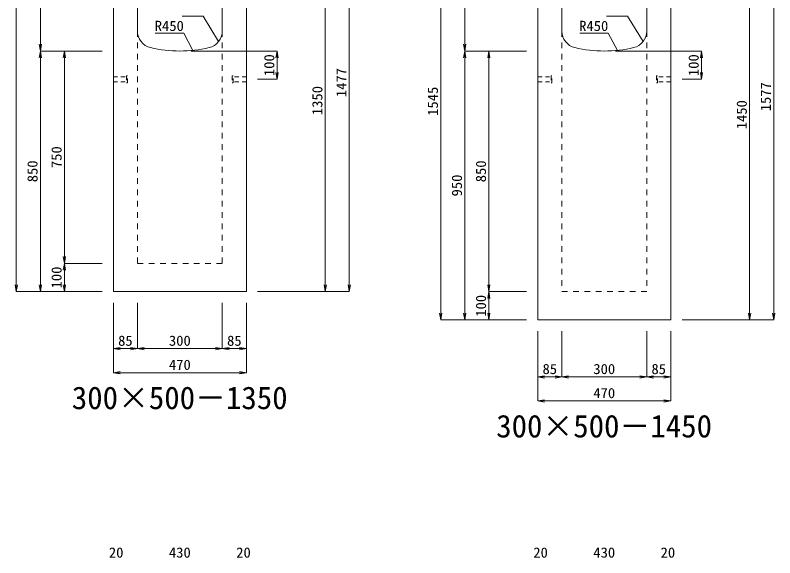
# Model space of a CAD drawing. Units: millimetres at full size. Extents: x -22536 to 51867, y -19720 to 38340.
# Drawn here: x 12318 to 15003, y 24630 to 26547 of the extents above; entities that cross this region are included whole.
import ezdxf
from ezdxf.enums import TextEntityAlignment as Align

# ---------------------------------------------------------------- set-up
doc = ezdxf.new("R2010")
doc.units = ezdxf.units.MM
doc.header["$LTSCALE"] = 20
doc.linetypes.add('USER1', pattern=[2, 1, -1])
doc.linetypes.add('USER2', pattern=[1.35, 0.75, -0.6])
for name, color, linetype, lineweight in [('インサート', 3, 'USER2', 9), ('寸法線', 7, 'Continuous', 13), ('引出線', 4, 'Continuous', 13), ('本体', 2, 'Continuous', 13)]:
    doc.layers.add(name, color=color, linetype=linetype, lineweight=lineweight)
doc.layers.add('文字', color=7, linetype='Continuous')
doc.styles.add('ＭＳ 明朝', font='')
doc.styles.get('ＭＳ 明朝').set_extended_font_data('MS Mincho')

# ---------------------------------------------------------------- blocks, each defined once
blk = doc.blocks.new('open_arrow')
at = {"color": 0, "linetype": 'Continuous', "lineweight": -2}
blk.add_lwpolyline([(7.5, 1.25), (0, 0), (7.5, -1.25)], dxfattribs=at)

msp = doc.modelspace()

# ---------------------------------------------------------------- linework, layer by layer
at = {"layer": 'インサート'}
for p, q in [((12665, 26328.5), (12712, 26328.5)), ((12665, 26328.5), (12665, 26311.5)), ((12665, 26311.5), (12712, 26311.5)), ((12715, 26332.5), (12712, 26332.5)), ((12712, 26332.5), (12712, 26307.5)), ((12715, 26307.5), (12715, 26332.5)), ((13088, 26332.5), (13085, 26332.5)), ((13085, 26332.5), (13085, 26307.5)), ((13088, 26307.5), (13088, 26332.5)), ((13135, 26328.5), (13088, 26328.5)), ((13135, 26311.5), (13088, 26311.5)), ((13135, 26311.5), (13135, 26328.5)), ((14165, 26328.5), (14212, 26328.5)), ((14165, 26328.5), (14165, 26311.5)), ((14165, 26311.5), (14212, 26311.5)), ((14215, 26332.5), (14212, 26332.5)), ((14212, 26332.5), (14212, 26307.5)), ((14215, 26307.5), (14215, 26332.5)), ((14588, 26332.5), (14585, 26332.5)), ((14585, 26332.5), (14585, 26307.5)), ((14588, 26307.5), (14588, 26332.5)), ((14635, 26328.5), (14588, 26328.5)), ((14635, 26311.5), (14588, 26311.5)), ((14635, 26311.5), (14635, 26328.5)), ((12712, 26307.5), (12715, 26307.5)), ((13085, 26307.5), (13088, 26307.5)), ((14212, 26307.5), (14215, 26307.5)), ((14585, 26307.5), (14588, 26307.5))]:
    msp.add_line(p, q, dxfattribs=at)
at = {"layer": '寸法線'}
for p, q in [((13498.78, 27047), (13498.78, 25570)), ((14998.78, 27047), (14998.78, 25470)), ((12322.06, 25570), (12322.06, 27015)), ((13822.06, 25470), (13822.06, 27015)), ((12407.06, 26920), (12407.06, 26420)), ((13413.78, 26920), (13413.78, 25570)), ((13907.06, 26920), (13907.06, 26420)), ((14913.78, 26920), (14913.78, 25470)), ((12625, 26420), (12407.06, 26420)), ((12407.06, 25570), (12407.06, 26420)), ((12625, 26420), (12407.06, 26420)), ((12492.06, 26420), (12492.06, 25670)), ((12625, 26420), (12492.06, 26420)), ((12940, 26420), (13243.78, 26420)), ((13243.78, 26420), (13243.78, 26320)), ((14125, 26420), (13907.06, 26420)), ((13907.06, 25470), (13907.06, 26420)), ((14125, 26420), (13907.06, 26420)), ((13992.06, 26420), (13992.06, 25570)), ((14125, 26420), (13992.06, 26420)), ((14440, 26420), (14743.78, 26420)), ((14743.78, 26420), (14743.78, 26320)), ((13175, 26320), (13243.78, 26320)), ((14675, 26320), (14743.78, 26320)), ((12625, 25670), (12492.06, 25670)), ((12492.06, 25670), (12492.06, 25570)), ((12625, 25670), (12492.06, 25670)), ((12625, 25570), (12322.06, 25570)), ((12625, 25570), (12407.06, 25570)), ((12625, 25570), (12492.06, 25570)), ((13175, 25570), (13413.78, 25570)), ((13175, 25570), (13498.78, 25570)), ((14125, 25570), (13992.06, 25570)), ((13992.06, 25570), (13992.06, 25470)), ((14125, 25570), (13992.06, 25570)), ((12665, 25530), (12665, 25368.84)), ((12665, 25530), (12665, 25283.84)), ((12750, 25530), (12750, 25368.84)), ((12750, 25530), (12750, 25368.84)), ((13050, 25530), (13050, 25368.84)), ((13050, 25530), (13050, 25368.84)), ((13135, 25530), (13135, 25368.84)), ((13135, 25530), (13135, 25283.84)), ((14125, 25470), (13822.06, 25470)), ((14125, 25470), (13907.06, 25470)), ((14125, 25470), (13992.06, 25470)), ((14675, 25470), (14913.78, 25470)), ((14675, 25470), (14998.78, 25470)), ((14165, 25430), (14165, 25268.84)), ((14165, 25430), (14165, 25183.84)), ((14250, 25430), (14250, 25268.84)), ((14250, 25430), (14250, 25268.84)), ((14550, 25430), (14550, 25268.84)), ((14550, 25430), (14550, 25268.84)), ((14635, 25430), (14635, 25268.84)), ((14635, 25430), (14635, 25183.84)), ((12665, 25368.84), (12750, 25368.84)), ((12750, 25368.84), (13050, 25368.84)), ((13050, 25368.84), (13135, 25368.84)), ((12665, 25283.84), (13135, 25283.84)), ((14165, 25268.84), (14250, 25268.84)), ((14250, 25268.84), (14550, 25268.84)), ((14550, 25268.84), (14635, 25268.84)), ((14165, 25183.84), (14635, 25183.84))]:
    msp.add_line(p, q, dxfattribs=at)
at = {"layer": '引出線'}
for points in [[(13037.07, 26453.32), (12982.66, 26543.21), (12907.98, 26543.21)], [(14537.07, 26453.32), (14482.66, 26543.21), (14407.98, 26543.21)], [(12946.44, 26422.4), (12914.22, 26483.55), (12813.21, 26483.55)], [(14446.44, 26422.4), (14414.22, 26483.55), (14313.21, 26483.55)]]:
    msp.add_lwpolyline(points, dxfattribs=at)
at = {"layer": '本体'}
for p, q in [((12665, 26920), (12665, 25570)), ((12750, 26920), (12750, 26490.53)), ((13050, 26920), (13050, 26490.53)), ((13135, 26920), (13135, 25570)), ((14165, 26920), (14165, 25470)), ((14250, 26920), (14250, 26490.53)), ((14550, 26920), (14550, 26490.53)), ((14635, 26920), (14635, 25470)), ((12665, 25570), (13135, 25570)), ((14165, 25470), (14635, 25470))]:
    msp.add_line(p, q, dxfattribs=at)
at = {"layer": '本体', "linetype": 'USER1', "lineweight": 15}
for p, q in [((12750, 26490.53), (12750, 25670)), ((13050, 26490.53), (13050, 25670)), ((14250, 26490.53), (14250, 25570)), ((14550, 26490.53), (14550, 25570)), ((12750, 25670), (13050, 25670)), ((14250, 25570), (14550, 25570))]:
    msp.add_line(p, q, dxfattribs=at)
at = {"layer": '本体'}
for centre, radius, start, end in [((12810, 26490.53), 60, 180, 256.65764), ((12990, 26490.53), 60, 283.34236, 0), ((14310, 26490.53), 60, 180, 256.65764), ((14490, 26490.53), 60, 283.34236, 0), ((12900, 26870), 450, 256.65764, 283.34236), ((14400, 26870), 450, 256.65764, 283.34236)]:
    msp.add_arc(centre, radius, start, end, dxfattribs=at)

# ---------------------------------------------------------------- block references
at = {"layer": '寸法線', "xscale": 3.2, "yscale": 3.2}
for p, rotation in [((12407.06, 26420), 90), ((12407.06, 26420), 270), ((12492.06, 26420), 270), ((13243.78, 26420), 270), ((13907.06, 26420), 90), ((13907.06, 26420), 270), ((13992.06, 26420), 270), ((14743.78, 26420), 270), ((13243.78, 26320), 90), ((14743.78, 26320), 90), ((12492.06, 25670), 90), ((12492.06, 25670), 270), ((12322.06, 25570), 90), ((12407.06, 25570), 90), ((12492.06, 25570), 90), ((13413.78, 25570), 90), ((13498.78, 25570), 90), ((13992.06, 25570), 90), ((13992.06, 25570), 270), ((13822.06, 25470), 90), ((13907.06, 25470), 90), ((13992.06, 25470), 90), ((14913.78, 25470), 90), ((14998.78, 25470), 90), ((12750, 25368.84), 180), ((13050, 25368.84), 180), ((13135, 25368.84), 180), ((13135, 25283.84), 180), ((14250, 25268.84), 180), ((14550, 25268.84), 180), ((14635, 25268.84), 180), ((14635, 25183.84), 180)]:
    msp.add_blockref('open_arrow', p, dxfattribs=dict(at, rotation=rotation))
for p in [(12665, 25368.84), (12750, 25368.84), (13050, 25368.84), (12665, 25283.84), (14165, 25268.84), (14250, 25268.84), (14550, 25268.84), (14165, 25183.84)]:
    msp.add_blockref('open_arrow', p, dxfattribs=at)
at = {"layer": '引出線', "xscale": 0.0533, "yscale": 0.0533}
for p, rotation in [((13037.07, 26453.32), 121.2), ((14537.07, 26453.32), 121.2), ((12946.44, 26422.4), 117.8), ((14446.44, 26422.4), 117.8)]:
    msp.add_blockref('open_arrow', p, dxfattribs=dict(at, rotation=rotation))

# ---------------------------------------------------------------- texts
at = {"layer": '寸法線', "style": 'ＭＳ 明朝', "width": 1.05}
for s, p in [('100', (13215.78, 26370)), ('100', (14715.78, 26370)), ('1477', (13470.78, 26308.5)), ('1350', (13385.78, 26245)), ('1545', (13794.06, 26242.5)), ('1577', (14970.78, 26258.5)), ('1450', (14885.78, 26195)), ('750', (12464.06, 26045)), ('850', (12379.06, 25995)), ('850', (13964.06, 25995)), ('950', (13879.06, 25945)), ('100', (12464.06, 25620)), ('100', (13964.06, 25520))]:
    msp.add_text(s, height=36.03, rotation=90, dxfattribs=at).set_placement(p, align=Align.MIDDLE_CENTER)
for s, p in [('85', (12707.5, 25396.84)), ('300', (12900, 25396.84)), ('85', (13092.5, 25396.84)), ('470', (12900, 25311.84)), ('85', (14207.5, 25296.84)), ('300', (14400, 25296.84)), ('85', (14592.5, 25296.84)), ('470', (14400, 25211.84)), ('20', (12675, 24648.58)), ('430', (12900, 24648.58)), ('20', (13125, 24648.58)), ('20', (14175, 24648.58)), ('430', (14400, 24648.58)), ('20', (14625, 24648.58))]:
    msp.add_text(s, height=36.03, dxfattribs=at).set_placement(p, align=Align.MIDDLE_CENTER)
at = {"layer": '引出線', "style": 'ＭＳ 明朝', "width": 1.05}
for p in [(12914.22, 26526.75), (14414.22, 26526.75)]:
    msp.add_text('R450', height=36.03, dxfattribs=at).set_placement(p, align=Align.TOP_RIGHT)
at = {"layer": '文字', "style": 'ＭＳ 明朝'}
for s, p in [('300×500－1350', (12899.52, 25195.03)), ('300×500－1450', (14399.52, 25095.03))]:
    msp.add_text(s, height=80.06, dxfattribs=at).set_placement(p, align=Align.MIDDLE_CENTER)

doc.saveas('drawing.dxf')
